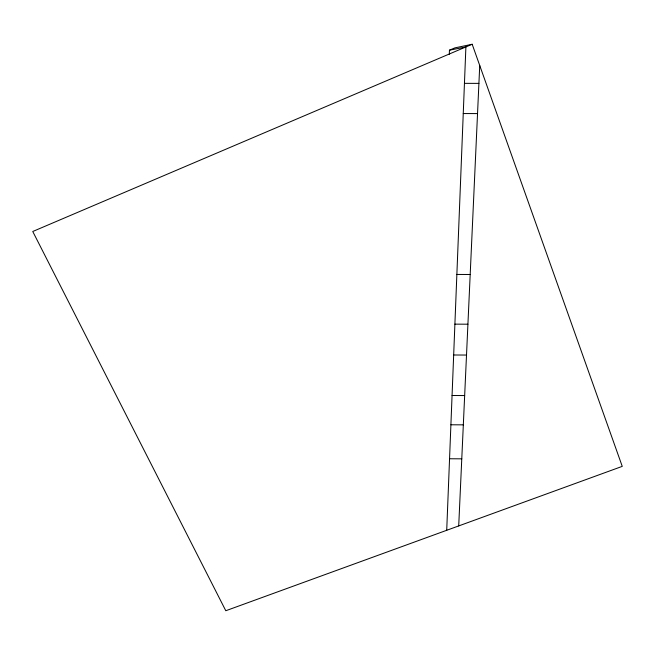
<?xml version="1.0" encoding="UTF-8"?>
<svg xmlns="http://www.w3.org/2000/svg" width="655" height="655" viewBox="0 0 655 655"><rect width="100%" height="100%" fill="white"/><g stroke="black" fill="none" stroke-linecap="round" stroke-linejoin="round"><path stroke-width="0.98" d="M449.305 54.259L449.445 50.189L454.873 47.88L472.181 44.262L622.25 466.368L225.795 610.738L32.75 231.493L472.181 44.262M446.718 530.288L465.893 46.939L449.445 50.189M458.713 525.916L479.73 65.508M464.452 83.341L478.92 83.382M463.249 113.544L477.536 113.593M456.871 274.445L470.192 274.494M454.897 324.143L467.924 324.2M453.678 354.994L466.516 355.051M452.065 395.497L464.665 395.563M450.91 424.784L463.331 424.849M449.559 458.762L461.775 458.827"/></g></svg>
